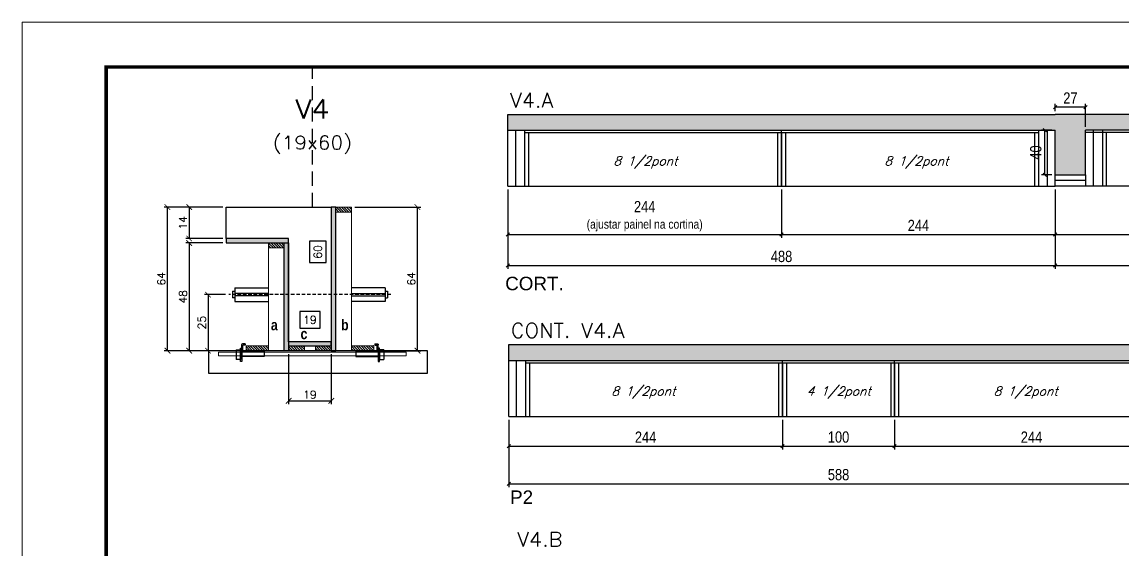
# Model space of a CAD drawing. Header units: millimetres. Extents: x 2921 to 9246, y 316 to 11751.
# Drawn here: x 4506 to 5488, y 8935 to 9406 of the extents above; entities that cross this region are included whole.
import ezdxf
from ezdxf.enums import TextEntityAlignment as Align

# ---------------------------------------------------------------- set-up
doc = ezdxf.new("R2010")
doc.units = ezdxf.units.MM
doc.linetypes.add('DASHED', pattern=[0.75, 0.5, -0.25])
doc.linetypes.add('HIDDEN', pattern=[9.525, 6.35, -3.175])
for name, color, linetype in [('1', 3, 'Continuous'), ('5', 5, 'Continuous'), ('barrote', 251, 'Continuous'), ('COTA', 241, 'Continuous'), ('Cota Seção (2x)', 4, 'Continuous'), ('detalhes', 4, 'Continuous'), ('Hachura', 253, 'Continuous'), ('Painéis', 200, 'Continuous'), ('presilha', 1, 'Continuous'), ('SARR_2.2x7', 40, 'Continuous'), ('SARR_3.5x7', 81, 'Continuous'), ('SARR_EDITAR', 141, 'Continuous'), ('TENSOR', 3, 'Continuous'), ('texto', 7, 'Continuous'), ('Texto de Titulo', 7, 'Continuous'), ('Texto Qtd Sarr', 242, 'Continuous')]:
    doc.layers.add(name, color=color, linetype=linetype)
for name, color, linetype, lineweight in [('CONCRETO', 251, 'Continuous', 25), ('Folhas', 255, 'Continuous', 9), ('Madeira', 126, 'Continuous', 18), ('SARRAFO DE PRESSAO', 251, 'DASHED', 9), ('SCO-___-LAJ', 2, 'Continuous', 0), ('Texto Seção', 7, 'Continuous', 15)]:
    doc.layers.add(name, color=color, linetype=linetype, lineweight=lineweight)
doc.styles.add('COTA TECNICA', font='techl___.ttf', dxfattribs={"height": 10})
doc.styles.add('REGUA-120', font='ROMANS.shx', dxfattribs={"height": 15})
doc.styles.add('Romans', font='romans.shx')
doc.styles.get("Standard").update_dxf_attribs({"font": 'arial.ttf'})
doc.styles.add('TECNICA', font='techb___.ttf', dxfattribs={"height": 10})
doc.dimstyles.new('Cota Seção (2x)', dxfattribs={"dimtxt": 7, "dimasz": 5, "dimexe": 3, "dimexo": 3, "dimgap": 2, "dimtad": 3, "dimdec": 1, "dimlfac": 0.5, "dimzin": 12, "dimdsep": 46, "dimtxsty": 'Romans', "dimblk": 'ARCHTICK', "dimcen": 0, "dimclrd": 4, "dimclre": 4, "dimclrt": 1, "dimadec": 1, "dimazin": 3, "dimtfac": 1, "dimtdec": 1, "dimtmove": 0, "dimatfit": 3, "dimldrblk": 'OBLIQUE', "dimfxl": 1, "dimtolj": 1, "dimtzin": 12, "dimarcsym": 0})
doc.dimstyles.new('Cota Seção interna', dxfattribs={"dimtxt": 7, "dimasz": 6, "dimexe": 0.18, "dimexo": 2, "dimgap": -4, "dimtad": 3, "dimdec": 1, "dimlfac": 0.5, "dimzin": 12, "dimdsep": 46, "dimtxsty": 'Romans', "dimblk": 'ARCHTICK', "dimcen": 0.09, "dimse1": 1, "dimse2": 1, "dimsd1": 1, "dimsd2": 1, "dimclrd": 180, "dimclre": 5, "dimclrt": 1, "dimadec": 0, "dimazin": 3, "dimtfac": 1, "dimtdec": 1, "dimtofl": 0, "dimtmove": 0, "dimatfit": 3, "dimldrblk": 'ARCHTICK', "dimfxl": 1, "dimtolj": 1, "dimtzin": 0, "dimarcsym": 0})
doc.dimstyles.new('PAINEL', dxfattribs={"dimtxt": 10, "dimasz": 3, "dimexe": 3, "dimexo": 3, "dimgap": 3, "dimtad": 1, "dimdec": 1, "dimzin": 12, "dimdsep": 46, "dimtxsty": 'COTA TECNICA', "dimblk1": 'OBLIQUE', "dimblk2": 'OBLIQUE', "dimsah": 1, "dimcen": 0.9, "dimclrd": 4, "dimclre": 4, "dimclrt": 240, "dimadec": 1, "dimazin": 3, "dimtfac": 1, "dimtdec": 1, "dimtmove": 0, "dimatfit": 3, "dimfxl": 1, "dimtolj": 1, "dimtzin": 12, "dimarcsym": 0})
pattern_1 = [(315, (27700.4195, 883.3063), (1.12253202, 1.12253202), [])]

# ---------------------------------------------------------------- blocks, each defined once
blk = doc.blocks.new('9999999999')
at = {"layer": 'Folhas'}
blk.add_lwpolyline([(98138.98, 34190.21), (99623.98, 34190.21), (99623.98, 35240.21), (98138.98, 35240.21)], close=True, dxfattribs=at)
at = {"layer": 'Folhas', "color": 30, "const_width": 3}
blk.add_lwpolyline([(98213.98, 34230.21), (99583.98, 34230.21), (99583.98, 35200.21), (98213.98, 35200.21)], close=True, dxfattribs=at)
blk = doc.blocks.new('titulo1')
at = {"layer": 'Defpoints', "color": 252, "linetype": 'HIDDEN', "ltscale": 2}
blk.add_line((0, 0), (0, 125), dxfattribs=at)
at = {"layer": 'Defpoints', "style": 'Romans', "oblique": 15}
blk.add_attdef('FOLHA', text='', height=10, dxfattribs=at).set_placement((0, 15.58), align=Align.MIDDLE_CENTER)
at = {"layer": 'Texto Qtd Sarr', "color": 3, "style": 'Romans', "oblique": 15}
for tag, height, p in [('TITULO', 17, (0, 71.45)), ('SEÇÃO', 12, (0, 41.55))]:
    blk.add_attdef(tag, text='', height=height, dxfattribs=at).set_placement(p, align=Align.MIDDLE_CENTER)
blk = doc.blocks.new('_ArchTick')
at = {"color": 0, "linetype": 'ByBlock', "const_width": 0.15}
blk.add_lwpolyline([(-0.5, -0.5), (0.5, 0.5)], dxfattribs=at)
blk = doc.blocks.new('*D774')
at = {"layer": 'COTA', "color": 4, "lineweight": -2, "transparency": 16777216}
for p, q in [((4685.2, 9240.95), (4632.82, 9240.95)), ((4635.82, 9112.95), (4635.82, 9240.95)), ((4707.2, 9112.95), (4632.82, 9112.95))]:
    blk.add_line(p, q, dxfattribs=at)
at = {"layer": 'Defpoints', "color": 0, "transparency": 16777216}
for p in [(4635.82, 9240.95), (4688.2, 9240.95), (4710.2, 9112.95)]:
    blk.add_point(p, dxfattribs=at)
at = {"layer": 'COTA', "color": 4, "lineweight": -2, "transparency": 16777216, "xscale": 5, "yscale": 5, "zscale": 5}
for p, rotation in [((4635.82, 9240.95), 90), ((4635.82, 9112.95), 270)]:
    blk.add_blockref('_ArchTick', p, dxfattribs=dict(at, rotation=rotation))
at = {"layer": 'COTA', "color": 1, "transparency": 16777216, "insert": (4630.32, 9176.95), "char_height": 7, "attachment_point": 5, "rotation": 90, "style": 'Romans'}
blk.add_mtext('\\A1;64', dxfattribs=at)
blk = doc.blocks.new('_Oblique')
at = {"layer": '1', "color": 0, "lineweight": -2}
blk.add_line((-0.5, -0.5), (0.5, 0.5), dxfattribs=at)
blk = doc.blocks.new('*D775')
at = {"layer": 'COTA', "color": 4, "lineweight": -2, "transparency": 16777216}
for p, q in [((4802.8, 9240.95), (4861.67, 9240.95)), ((4858.67, 9112.95), (4858.67, 9240.95)), ((4818.4, 9112.95), (4861.67, 9112.95))]:
    blk.add_line(p, q, dxfattribs=at)
at = {"layer": 'Defpoints', "color": 0, "transparency": 16777216}
for p in [(4799.8, 9240.95), (4858.67, 9240.95), (4815.4, 9112.95)]:
    blk.add_point(p, dxfattribs=at)
at = {"layer": 'COTA', "color": 4, "lineweight": -2, "transparency": 16777216, "xscale": 5, "yscale": 5, "zscale": 5}
for p, rotation in [((4858.67, 9240.95), 90), ((4858.67, 9112.95), 270)]:
    blk.add_blockref('_ArchTick', p, dxfattribs=dict(at, rotation=rotation))
at = {"layer": 'COTA', "color": 1, "transparency": 16777216, "insert": (4853.17, 9176.95), "char_height": 7, "attachment_point": 5, "rotation": 90, "style": 'Romans'}
blk.add_mtext('\\A1;64', dxfattribs=at)
blk = doc.blocks.new('*D776')
at = {"layer": 'Cota Seção (2x)', "color": 180, "lineweight": -2, "transparency": 16777216}
for p, q in [((4777.3, 9210.45), (4762.3, 9210.45)), ((4762.3, 9210.45), (4762.3, 9191.45)), ((4777.3, 9191.45), (4777.3, 9210.45)), ((4762.3, 9191.45), (4777.3, 9191.45))]:
    blk.add_line(p, q, dxfattribs=at)
at = {"layer": 'Defpoints', "color": 0, "transparency": 16777216}
for p in [(4781.3, 9240.95), (4792.8, 9240.95), (4792.8, 9120.95)]:
    blk.add_point(p, dxfattribs=at)
at = {"layer": 'Cota Seção (2x)', "color": 1, "transparency": 16777216, "insert": (4769.8, 9200.95), "char_height": 7, "attachment_point": 5, "rotation": 90, "style": 'Romans'}
blk.add_mtext('\\A1;60', dxfattribs=at)
blk = doc.blocks.new('*D795')
at = {"layer": 'COTA', "color": 4, "lineweight": -2, "transparency": 16777216}
for p, q in [((4685.2, 9240.95), (4652.14, 9240.95)), ((4655.14, 9240.95), (4655.14, 9212.95)), ((4685.2, 9212.95), (4652.14, 9212.95))]:
    blk.add_line(p, q, dxfattribs=at)
at = {"layer": 'Defpoints', "color": 0, "transparency": 16777216}
for p in [(4688.2, 9240.95), (4655.14, 9212.95), (4688.2, 9212.95)]:
    blk.add_point(p, dxfattribs=at)
at = {"layer": 'COTA', "color": 4, "lineweight": -2, "transparency": 16777216, "xscale": 5, "yscale": 5, "zscale": 5}
for p, rotation in [((4655.14, 9240.95), 90), ((4655.14, 9212.95), 270)]:
    blk.add_blockref('_ArchTick', p, dxfattribs=dict(at, rotation=rotation))
at = {"layer": 'COTA', "color": 1, "transparency": 16777216, "insert": (4649.64, 9226.95), "char_height": 7, "attachment_point": 5, "rotation": 90, "style": 'Romans'}
blk.add_mtext('\\A1;14', dxfattribs=at)
blk = doc.blocks.new('*D796')
at = {"layer": 'COTA', "color": 4, "lineweight": -2, "transparency": 16777216}
for p, q in [((4685.2, 9208.95), (4652.14, 9208.95)), ((4655.14, 9208.95), (4655.14, 9112.95)), ((4707.2, 9112.95), (4652.14, 9112.95))]:
    blk.add_line(p, q, dxfattribs=at)
at = {"layer": 'Defpoints', "color": 0, "transparency": 16777216}
for p in [(4688.2, 9208.95), (4655.14, 9112.95), (4710.2, 9112.95)]:
    blk.add_point(p, dxfattribs=at)
at = {"layer": 'COTA', "color": 4, "lineweight": -2, "transparency": 16777216, "xscale": 5, "yscale": 5, "zscale": 5}
for p, rotation in [((4655.14, 9208.95), 90), ((4655.14, 9112.95), 270)]:
    blk.add_blockref('_ArchTick', p, dxfattribs=dict(at, rotation=rotation))
at = {"layer": 'COTA', "color": 1, "transparency": 16777216, "insert": (4649.64, 9160.95), "char_height": 7, "attachment_point": 5, "rotation": 90, "style": 'Romans'}
blk.add_mtext('\\A1;48', dxfattribs=at)
blk = doc.blocks.new('PRESILHA METÁLICA 1')
at = {"layer": 'presilha'}
for p, q in [((6, 15.5), (7.5, 15.5)), ((6, -2.5), (6, 15.5)), ((7.5, 10.6), (7.5, 19.9)), ((7.5, 15.5), (7.5, -2.5)), ((12, 21), (8.6, 21)), ((9, 11.6), (9, 18.9)), ((12, 19.5), (9.6, 19.5)), ((12, 21), (12, 19.5)), ((0, 13), (6, 13)), ((0, 13), (0, 0)), ((6, 0), (0, 0)), ((6, 13), (6, 0)), ((37.5, 4.1), (7.5, 4.1)), ((37.5, 11), (9.6, 11)), ((37.5, 11), (37.5, 4.1)), ((7.5, -2.5), (6, -2.5))]:
    blk.add_line(p, q, dxfattribs=at)
for centre, radius, start, end in [((8.6, 19.9), 1.14, 90, 180), ((9.6, 18.9), 0.57, 90, 180), ((9.6, 11.6), 0.57, 180, 270)]:
    blk.add_arc(centre, radius, start, end, dxfattribs=at)
blk = doc.blocks.new('*D797')
at = {"layer": 'COTA', "color": 4, "lineweight": -2, "transparency": 16777216}
for p, q in [((4743.8, 9109.95), (4743.8, 9065.22)), ((4781.8, 9109.95), (4781.8, 9065.22)), ((4743.8, 9068.22), (4781.8, 9068.22))]:
    blk.add_line(p, q, dxfattribs=at)
at = {"layer": 'Defpoints', "color": 0, "transparency": 16777216}
for p in [(4743.8, 9112.95), (4781.8, 9112.95), (4781.8, 9068.22)]:
    blk.add_point(p, dxfattribs=at)
at = {"layer": 'COTA', "color": 4, "lineweight": -2, "transparency": 16777216, "xscale": 5, "yscale": 5, "zscale": 5, "rotation": 180}
blk.add_blockref('_ArchTick', (4743.8, 9068.22), dxfattribs=at)
at = {"layer": 'COTA', "color": 4, "lineweight": -2, "transparency": 16777216, "xscale": 5, "yscale": 5, "zscale": 5}
blk.add_blockref('_ArchTick', (4781.8, 9068.22), dxfattribs=at)
at = {"layer": 'COTA', "color": 1, "transparency": 16777216, "insert": (4762.8, 9073.72), "char_height": 7, "attachment_point": 5, "style": 'Romans'}
blk.add_mtext('\\A1;19', dxfattribs=at)
blk = doc.blocks.new('*D1171')
at = {"layer": 'COTA', "color": 4, "lineweight": -2, "transparency": 16777216}
for p, q in [((4687.5, 9162.92), (4668.94, 9162.92)), ((4671.94, 9162.92), (4671.94, 9112.95)), ((4687.5, 9112.95), (4668.94, 9112.95))]:
    blk.add_line(p, q, dxfattribs=at)
at = {"layer": 'Defpoints', "color": 0, "transparency": 16777216}
for p in [(4690.5, 9162.92), (4671.94, 9112.95), (4690.5, 9112.95)]:
    blk.add_point(p, dxfattribs=at)
at = {"layer": 'COTA', "color": 4, "lineweight": -2, "transparency": 16777216, "xscale": 5, "yscale": 5, "zscale": 5}
for p, rotation in [((4671.94, 9162.92), 90), ((4671.94, 9112.95), 270)]:
    blk.add_blockref('_ArchTick', p, dxfattribs=dict(at, rotation=rotation))
at = {"layer": 'COTA', "color": 1, "transparency": 16777216, "insert": (4666.44, 9137.94), "char_height": 7, "attachment_point": 5, "rotation": 90, "style": 'Romans'}
blk.add_mtext('\\A1;25', dxfattribs=at)
blk = doc.blocks.new('*D798')
at = {"layer": 'Cota Seção (2x)', "color": 180, "lineweight": -2, "transparency": 16777216}
for p, q in [((4771.8, 9147.95), (4753.8, 9147.95)), ((4753.8, 9147.95), (4753.8, 9132.95)), ((4771.8, 9132.95), (4771.8, 9147.95)), ((4753.8, 9132.95), (4771.8, 9132.95))]:
    blk.add_line(p, q, dxfattribs=at)
at = {"layer": 'Defpoints', "color": 0, "transparency": 16777216}
for p in [(4781.8, 9128.95), (4743.8, 9112.95), (4781.8, 9112.95)]:
    blk.add_point(p, dxfattribs=at)
at = {"layer": 'Cota Seção (2x)', "color": 1, "transparency": 16777216, "insert": (4762.8, 9140.45), "char_height": 7, "attachment_point": 5, "style": 'Romans'}
blk.add_mtext('\\A1;19', dxfattribs=at)
blk = doc.blocks.new('*D799')
at = {"layer": 'COTA', "color": 4, "linetype": 'ByBlock', "lineweight": -2, "transparency": 16777216}
for p, q in [((4939.18, 9256.6), (4939.18, 9213.54)), ((5183.18, 9256.6), (5183.18, 9213.54)), ((4939.18, 9216.54), (5183.18, 9216.54))]:
    blk.add_line(p, q, dxfattribs=at)
at = {"layer": 'Defpoints', "color": 0, "linetype": 'ByBlock', "transparency": 16777216}
for p in [(4939.18, 9259.6), (5183.18, 9259.6), (5183.18, 9216.54)]:
    blk.add_point(p, dxfattribs=at)
at = {"layer": 'COTA', "color": 4, "linetype": 'ByBlock', "lineweight": -2, "transparency": 16777216, "xscale": 3, "yscale": 3, "zscale": 3, "rotation": 180}
blk.add_blockref('_Oblique', (4939.18, 9216.54), dxfattribs=at)
at = {"layer": 'COTA', "color": 4, "linetype": 'ByBlock', "lineweight": -2, "transparency": 16777216, "xscale": 3, "yscale": 3, "zscale": 3}
blk.add_blockref('_Oblique', (5183.18, 9216.54), dxfattribs=at)
at = {"layer": 'COTA', "color": 240, "linetype": 'ByBlock', "transparency": 16777216, "insert": (5061.18, 9232.85), "char_height": 10, "attachment_point": 5, "style": 'COTA TECNICA'}
blk.add_mtext('\\A1;244^J{\\H0.8x;(ajustar painel na cortina)}', dxfattribs=at)
blk = doc.blocks.new('*D1172')
at = {"layer": 'COTA', "color": 4, "linetype": 'ByBlock', "lineweight": -2, "transparency": 16777216}
for p, q in [((4939.18, 9256.6), (4939.18, 9185.81)), ((5427.18, 9256.6), (5427.18, 9185.81)), ((4939.18, 9188.81), (5427.18, 9188.81))]:
    blk.add_line(p, q, dxfattribs=at)
at = {"layer": 'Defpoints', "color": 0, "linetype": 'ByBlock', "transparency": 16777216}
for p in [(4939.18, 9259.6), (5427.18, 9259.6), (5427.18, 9188.81)]:
    blk.add_point(p, dxfattribs=at)
at = {"layer": 'COTA', "color": 4, "linetype": 'ByBlock', "lineweight": -2, "transparency": 16777216, "xscale": 3, "yscale": 3, "zscale": 3, "rotation": 180}
blk.add_blockref('_Oblique', (4939.18, 9188.81), dxfattribs=at)
at = {"layer": 'COTA', "color": 4, "linetype": 'ByBlock', "lineweight": -2, "transparency": 16777216, "xscale": 3, "yscale": 3, "zscale": 3}
blk.add_blockref('_Oblique', (5427.18, 9188.81), dxfattribs=at)
at = {"layer": 'COTA', "color": 240, "linetype": 'ByBlock', "transparency": 16777216, "insert": (5183.18, 9196.9), "char_height": 10, "attachment_point": 5, "style": 'COTA TECNICA'}
blk.add_mtext('\\A1;488', dxfattribs=at)
blk = doc.blocks.new('*D1173')
at = {"layer": 'COTA', "color": 4, "lineweight": -2, "transparency": 16777216}
for p, q in [((5183.18, 9256.6), (5183.18, 9213.54)), ((5427.18, 9256.6), (5427.18, 9213.54)), ((5183.18, 9216.54), (5427.18, 9216.54))]:
    blk.add_line(p, q, dxfattribs=at)
at = {"layer": 'Defpoints', "color": 0, "transparency": 16777216}
for p in [(5183.18, 9259.6), (5427.18, 9259.6), (5427.18, 9216.54)]:
    blk.add_point(p, dxfattribs=at)
at = {"layer": 'COTA', "color": 4, "lineweight": -2, "transparency": 16777216, "xscale": 3, "yscale": 3, "zscale": 3, "rotation": 180}
blk.add_blockref('_Oblique', (5183.18, 9216.54), dxfattribs=at)
at = {"layer": 'COTA', "color": 4, "lineweight": -2, "transparency": 16777216, "xscale": 3, "yscale": 3, "zscale": 3}
blk.add_blockref('_Oblique', (5427.18, 9216.54), dxfattribs=at)
at = {"layer": 'COTA', "color": 240, "transparency": 16777216, "insert": (5305.18, 9224.61), "char_height": 10, "attachment_point": 5, "style": 'COTA TECNICA'}
blk.add_mtext('\\A1;244 ', dxfattribs=at)
blk = doc.blocks.new('*D801')
at = {"layer": 'COTA', "color": 4, "lineweight": -2, "transparency": 16777216}
for p, q in [((5427.18, 9256.6), (5427.18, 9213.54)), ((5604.18, 9256.6), (5604.18, 9213.54)), ((5427.18, 9216.54), (5604.18, 9216.54))]:
    blk.add_line(p, q, dxfattribs=at)
at = {"layer": 'Defpoints', "color": 0, "transparency": 16777216}
for p in [(5427.18, 9259.6), (5604.18, 9259.6), (5604.18, 9216.54)]:
    blk.add_point(p, dxfattribs=at)
at = {"layer": 'COTA', "color": 4, "lineweight": -2, "transparency": 16777216, "xscale": 3, "yscale": 3, "zscale": 3, "rotation": 180}
blk.add_blockref('_Oblique', (5427.18, 9216.54), dxfattribs=at)
at = {"layer": 'COTA', "color": 4, "lineweight": -2, "transparency": 16777216, "xscale": 3, "yscale": 3, "zscale": 3}
blk.add_blockref('_Oblique', (5604.18, 9216.54), dxfattribs=at)
at = {"layer": 'COTA', "color": 240, "transparency": 16777216, "insert": (5515.68, 9224.61), "char_height": 10, "attachment_point": 5, "style": 'COTA TECNICA'}
blk.add_mtext('\\A1;177', dxfattribs=at)
blk = doc.blocks.new('*D1174')
at = {"layer": 'COTA', "color": 4, "lineweight": -2, "transparency": 16777216}
for p, q in [((5424.18, 9309.6), (5414.97, 9309.6)), ((5417.97, 9269.6), (5417.97, 9309.6)), ((5424.18, 9269.6), (5414.97, 9269.6))]:
    blk.add_line(p, q, dxfattribs=at)
at = {"layer": 'Defpoints', "color": 0, "transparency": 16777216}
for p in [(5417.97, 9309.6), (5427.18, 9309.6), (5427.18, 9269.6)]:
    blk.add_point(p, dxfattribs=at)
at = {"layer": 'COTA', "color": 4, "lineweight": -2, "transparency": 16777216, "xscale": 3, "yscale": 3, "zscale": 3}
for p, rotation in [((5417.97, 9309.6), 90), ((5417.97, 9269.6), 270)]:
    blk.add_blockref('_Oblique', p, dxfattribs=dict(at, rotation=rotation))
at = {"layer": 'COTA', "color": 240, "transparency": 16777216, "insert": (5409.87, 9289.6), "char_height": 10, "attachment_point": 5, "rotation": 90, "style": 'COTA TECNICA'}
blk.add_mtext('\\A1;40', dxfattribs=at)
blk = doc.blocks.new('*D1175')
at = {"layer": 'COTA', "color": 4, "lineweight": -2, "transparency": 16777216}
for p, q in [((5427.18, 9326.6), (5427.18, 9333.08)), ((5454.18, 9330.08), (5427.18, 9330.08)), ((5454.18, 9312.6), (5454.18, 9333.08))]:
    blk.add_line(p, q, dxfattribs=at)
at = {"layer": 'Defpoints', "color": 0, "transparency": 16777216}
for p in [(5427.18, 9330.08), (5427.18, 9323.6), (5454.18, 9309.6)]:
    blk.add_point(p, dxfattribs=at)
at = {"layer": 'COTA', "color": 4, "lineweight": -2, "transparency": 16777216, "xscale": 3, "yscale": 3, "zscale": 3, "rotation": 180}
blk.add_blockref('_Oblique', (5427.18, 9330.08), dxfattribs=at)
at = {"layer": 'COTA', "color": 4, "lineweight": -2, "transparency": 16777216, "xscale": 3, "yscale": 3, "zscale": 3}
blk.add_blockref('_Oblique', (5454.18, 9330.08), dxfattribs=at)
at = {"layer": 'COTA', "color": 240, "transparency": 16777216, "insert": (5440.68, 9338.16), "char_height": 10, "attachment_point": 5, "style": 'COTA TECNICA'}
blk.add_mtext('\\A1;27', dxfattribs=at)
blk = doc.blocks.new('*D802')
at = {"layer": 'Defpoints', "color": 0, "transparency": 16777216}
for p in [(5427.18, 9216.54), (5726.18, 9216.54), (5726.18, 9188.81)]:
    blk.add_point(p, dxfattribs=at)
at = {"layer": 'Painéis', "color": 4, "lineweight": -2, "transparency": 16777216}
for p, q in [((5427.18, 9213.54), (5427.18, 9185.81)), ((5726.18, 9213.54), (5726.18, 9185.81)), ((5427.18, 9188.81), (5726.18, 9188.81))]:
    blk.add_line(p, q, dxfattribs=at)
at = {"layer": 'Painéis', "color": 4, "lineweight": -2, "transparency": 16777216, "xscale": 3, "yscale": 3, "zscale": 3, "rotation": 180}
blk.add_blockref('_Oblique', (5427.18, 9188.81), dxfattribs=at)
at = {"layer": 'Painéis', "color": 4, "lineweight": -2, "transparency": 16777216, "xscale": 3, "yscale": 3, "zscale": 3}
blk.add_blockref('_Oblique', (5726.18, 9188.81), dxfattribs=at)
at = {"layer": 'Painéis', "color": 240, "lineweight": 5, "transparency": 16777216, "insert": (5576.68, 9196.9), "char_height": 10, "attachment_point": 5, "style": 'COTA TECNICA'}
blk.add_mtext('\\A1;299', dxfattribs=at)
blk = doc.blocks.new('*D803')
at = {"layer": 'COTA', "color": 4, "linetype": 'ByBlock', "lineweight": -2, "transparency": 16777216}
for p, q in [((4940, 9051.34), (4940, 9024.8)), ((5184, 9051.34), (5184, 9024.8)), ((4940, 9027.8), (5184, 9027.8))]:
    blk.add_line(p, q, dxfattribs=at)
at = {"layer": 'Defpoints', "color": 0, "linetype": 'ByBlock', "transparency": 16777216}
for p in [(4940, 9054.34), (5184, 9054.34), (5184, 9027.8)]:
    blk.add_point(p, dxfattribs=at)
at = {"layer": 'COTA', "color": 4, "linetype": 'ByBlock', "lineweight": -2, "transparency": 16777216, "xscale": 3, "yscale": 3, "zscale": 3, "rotation": 180}
blk.add_blockref('_Oblique', (4940, 9027.8), dxfattribs=at)
at = {"layer": 'COTA', "color": 4, "linetype": 'ByBlock', "lineweight": -2, "transparency": 16777216, "xscale": 3, "yscale": 3, "zscale": 3}
blk.add_blockref('_Oblique', (5184, 9027.8), dxfattribs=at)
at = {"layer": 'COTA', "color": 240, "linetype": 'ByBlock', "transparency": 16777216, "insert": (5062, 9035.88), "char_height": 10, "attachment_point": 5, "style": 'COTA TECNICA'}
blk.add_mtext('\\A1;244', dxfattribs=at)
blk = doc.blocks.new('*D804')
at = {"layer": 'COTA', "color": 4, "linetype": 'ByBlock', "lineweight": -2, "transparency": 16777216}
for p, q in [((5284, 9051.34), (5284, 9024.8)), ((5528, 9051.34), (5528, 9024.8)), ((5284, 9027.8), (5528, 9027.8))]:
    blk.add_line(p, q, dxfattribs=at)
at = {"layer": 'Defpoints', "color": 0, "linetype": 'ByBlock', "transparency": 16777216}
for p in [(5284, 9054.34), (5528, 9054.34), (5528, 9027.8)]:
    blk.add_point(p, dxfattribs=at)
at = {"layer": 'COTA', "color": 4, "linetype": 'ByBlock', "lineweight": -2, "transparency": 16777216, "xscale": 3, "yscale": 3, "zscale": 3, "rotation": 180}
blk.add_blockref('_Oblique', (5284, 9027.8), dxfattribs=at)
at = {"layer": 'COTA', "color": 4, "linetype": 'ByBlock', "lineweight": -2, "transparency": 16777216, "xscale": 3, "yscale": 3, "zscale": 3}
blk.add_blockref('_Oblique', (5528, 9027.8), dxfattribs=at)
at = {"layer": 'COTA', "color": 240, "linetype": 'ByBlock', "transparency": 16777216, "insert": (5406, 9035.88), "char_height": 10, "width": 210.731, "attachment_point": 5, "style": 'COTA TECNICA'}
blk.add_mtext('\\A1;244', dxfattribs=at)
blk = doc.blocks.new('*D1169')
at = {"layer": 'COTA', "color": 4, "linetype": 'ByBlock', "lineweight": -2, "transparency": 16777216}
for p, q in [((4940, 9051.34), (4940, 8991.26)), ((5528, 9051.34), (5528, 8991.26)), ((4940, 8994.26), (5528, 8994.26))]:
    blk.add_line(p, q, dxfattribs=at)
at = {"layer": 'Defpoints', "color": 0, "linetype": 'ByBlock', "transparency": 16777216}
for p in [(4940, 9054.34), (5528, 9054.34), (5528, 8994.26)]:
    blk.add_point(p, dxfattribs=at)
at = {"layer": 'COTA', "color": 4, "linetype": 'ByBlock', "lineweight": -2, "transparency": 16777216, "xscale": 3, "yscale": 3, "zscale": 3, "rotation": 180}
blk.add_blockref('_Oblique', (4940, 8994.26), dxfattribs=at)
at = {"layer": 'COTA', "color": 4, "linetype": 'ByBlock', "lineweight": -2, "transparency": 16777216, "xscale": 3, "yscale": 3, "zscale": 3}
blk.add_blockref('_Oblique', (5528, 8994.26), dxfattribs=at)
at = {"layer": 'COTA', "color": 240, "linetype": 'ByBlock', "transparency": 16777216, "insert": (5234, 9002.4), "char_height": 10, "attachment_point": 5, "style": 'COTA TECNICA'}
blk.add_mtext('\\A1;588', dxfattribs=at)
blk = doc.blocks.new('*D780')
at = {"layer": 'COTA', "color": 4, "linetype": 'ByBlock', "lineweight": -2, "transparency": 16777216}
for p, q in [((5184, 9051.34), (5184, 9024.8)), ((5284, 9051.34), (5284, 9024.8)), ((5184, 9027.8), (5284, 9027.8))]:
    blk.add_line(p, q, dxfattribs=at)
at = {"layer": 'Defpoints', "color": 0, "linetype": 'ByBlock', "transparency": 16777216}
for p in [(5184, 9054.34), (5284, 9054.34), (5284, 9027.8)]:
    blk.add_point(p, dxfattribs=at)
at = {"layer": 'COTA', "color": 4, "linetype": 'ByBlock', "lineweight": -2, "transparency": 16777216, "xscale": 3, "yscale": 3, "zscale": 3, "rotation": 180}
blk.add_blockref('_Oblique', (5184, 9027.8), dxfattribs=at)
at = {"layer": 'COTA', "color": 4, "linetype": 'ByBlock', "lineweight": -2, "transparency": 16777216, "xscale": 3, "yscale": 3, "zscale": 3}
blk.add_blockref('_Oblique', (5284, 9027.8), dxfattribs=at)
at = {"layer": 'COTA', "color": 240, "linetype": 'ByBlock', "transparency": 16777216, "insert": (5234, 9035.9), "char_height": 10, "attachment_point": 5, "style": 'COTA TECNICA'}
blk.add_mtext('\\A1;100', dxfattribs=at)

msp = doc.modelspace()

# ---------------------------------------------------------------- hatches: boundary and pattern name
at = {"layer": 'COTA', "linetype": 'ByBlock'}
h = msp.add_hatch(dxfattribs=at)
h.set_pattern_fill('AR-CONC', color=256, scale=0.03)
h.set_pattern_definition([(50, (-126536.178, -24574.358), (5.46554007, -0.47817257), [0.5715, -6.2865]), (355, (-126536.178, -24574.358), (-1.05730264, 5.73170536), [0.4572, -5.02921753]), (100.4514447, (-126535.7227, -24574.398), (4.40823741, 5.25353256), [0.48570026, -5.34270734]), (46.1842, (-126536.178, -24572.834), (8.13237123, -1.26126984), [0.85725, -9.42975]), (96.6355576, (-126535.5004, -24572.939), (7.122124, 7.42278374), [0.7285507, -8.01406824]), (351.184151, (-126536.178, -24572.834), (7.122124, 7.42278374), [0.685799, -7.54379196]), (21, (-126535.416, -24573.215), (4.54843174, -3.06795595), [0.5715, -6.2865]), (326, (-126535.416, -24573.215), (1.85406085, 5.52563898), [0.4572, -5.0292]), (71.451445, (-126535.037, -24573.4707), (6.40249258, 2.45768307), [0.48570026, -5.34269813]), (37.5, (-126536.1781, -24574.358), (0.092658098, 2.536651166), [0, -4.96824, 0, -5.1054, 0, -5.04825]), (7.5, (-126536.178, -24574.358), (2.004589875, 3.005417245), [0, -2.91084, 0, -4.85394, 0, -1.92405]), (327.5, (-126537.8774, -24574.358), (4.067717855, -0.17186232), [0, -1.905, 0, -5.9436, 0, -7.8867]), (317.5, (-126538.6394, -24574.358), (4.44387544, 0.76279473), [0, -2.4765, 0, -3.94716, 0, -5.6007])])
h.paths.add_polyline_path([(5427.18, 9309.6), (5427.18, 9323.6), (4939.18, 9323.6), (4939.18, 9309.6)])
h = msp.add_hatch(dxfattribs=at)
h.set_pattern_fill('AR-CONC', color=256, scale=0.03)
h.set_pattern_definition([(50, (3252.465, -7232.232), (5.4655401, -0.4781726), [0.5715, -6.2865]), (355, (3252.465, -7232.232), (-1.0573026, 5.7317054), [0.4572, -5.0292175]), (100.451445, (3252.9204, -7232.272), (4.4082374, 5.2535326), [0.4857003, -5.3427073]), (46.1842, (3252.465, -7230.708), (8.1323712, -1.2612698), [0.85725, -9.42975]), (96.63556, (3253.143, -7230.813), (7.122124, 7.4227837), [0.7285507, -8.0140682]), (351.18415, (3252.465, -7230.708), (7.122124, 7.4227837), [0.685799, -7.543792]), (21, (3253.227, -7231.089), (4.5484317, -3.067956), [0.5715, -6.2865]), (326, (3253.227, -7231.089), (1.8540609, 5.525639), [0.4572, -5.0292]), (71.451445, (3253.606, -7231.3446), (6.4024926, 2.457683), [0.4857003, -5.3426981]), (37.5, (3252.465, -7232.232), (0.0926581, 2.53665117), [0, -4.96824, 0, -5.1054, 0, -5.04825]), (7.5, (3252.465, -7232.232), (2.00458988, 3.00541724), [0, -2.91084, 0, -4.85394, 0, -1.92405]), (327.5, (3250.7657, -7232.232), (4.06771786, -0.17186232), [0, -1.905, 0, -5.9436, 0, -7.8867]), (317.5, (3250.0037, -7232.232), (4.44387544, 0.7627947), [0, -2.4765, 0, -3.94716, 0, -5.6007])])
h.paths.add_polyline_path([(5454.18, 9309.6), (5726.18, 9309.6), (5726.18, 9323.6), (5427.18, 9323.6), (5427.18, 9269.6), (5454.18, 9269.6)])
h = msp.add_hatch(dxfattribs=at)
h.set_pattern_fill('AR-CONC', color=256, scale=0.03)
h.set_pattern_definition([(50, (-126232.168, -24779.6122), (5.46554007, -0.47817257), [0.5715, -6.2865]), (355, (-126232.168, -24779.612), (-1.05730264, 5.73170536), [0.4572, -5.02921753]), (100.4514447, (-126231.7125, -24779.652), (4.40823741, 5.25353256), [0.48570026, -5.34270734]), (46.1842, (-126232.168, -24778.088), (8.13237123, -1.26126984), [0.85725, -9.42975]), (96.6355576, (-126231.49, -24778.193), (7.122124, 7.42278374), [0.7285507, -8.01406824]), (351.184151, (-126232.168, -24778.088), (7.122124, 7.42278374), [0.685799, -7.54379196]), (21, (-126231.406, -24778.4692), (4.54843174, -3.06795595), [0.5715, -6.2865]), (326, (-126231.406, -24778.469), (1.85406085, 5.52563898), [0.4572, -5.0292]), (71.451445, (-126231.027, -24778.725), (6.40249258, 2.45768307), [0.48570026, -5.34269813]), (37.5, (-126232.168, -24779.6122), (0.092658098, 2.536651166), [0, -4.96824, 0, -5.1054, 0, -5.04825]), (7.5, (-126232.168, -24779.6122), (2.004589875, 3.005417245), [0, -2.91084, 0, -4.85394, 0, -1.92405]), (327.5, (-126233.8673, -24779.6122), (4.067717855, -0.17186232), [0, -1.905, 0, -5.9436, 0, -7.8867]), (317.5, (-126234.6293, -24779.6122), (4.44387544, 0.76279473), [0, -2.4765, 0, -3.94716, 0, -5.6007])])
h.paths.add_polyline_path([(5528, 9104.34), (5528, 9118.34), (4940, 9118.34), (4940, 9104.34)])
at = {"layer": 'Hachura'}
h = msp.add_hatch(color=256, dxfattribs=at)
h.dxf.hatch_style = 1
h.paths.add_polyline_path([(4785.8, 9240.95), (4781.8, 9240.95), (4781.8, 9112.95), (4785.8, 9112.95)])
h = msp.add_hatch(dxfattribs=at)
h.set_pattern_fill('ANSI31', color=256, scale=0.5, angle=270, style=0)
h.set_pattern_definition([(315, (27700.4195, 933.3063), (1.12253202, 1.12253202), [])])
h.paths.add_polyline_path([(4785.8, 9236.55), (4785.8, 9240.95), (4799.8, 9240.95), (4799.8, 9236.55)])
h = msp.add_hatch(color=256, dxfattribs=at)
h.dxf.hatch_style = 1
h.paths.add_polyline_path([(4743.8, 9208.95), (4743.8, 9212.95), (4688.2, 9212.95), (4688.2, 9208.95)])
h = msp.add_hatch(dxfattribs=at)
h.set_pattern_fill('ANSI31', color=256, scale=0.5, angle=270, style=0)
h.set_pattern_definition([(315, (27700.4195, 901.3063), (1.12253202, 1.12253202), [])])
h.paths.add_polyline_path([(4739.8, 9204.55), (4739.8, 9208.95), (4725.8, 9208.95), (4725.8, 9204.55)])
h = msp.add_hatch(color=256, dxfattribs=at)
h.dxf.hatch_style = 1
h.paths.add_polyline_path([(4739.8, 9212.95), (4743.8, 9212.95), (4743.8, 9112.95), (4739.8, 9112.95)])
h = msp.add_hatch(color=256, dxfattribs=at)
h.dxf.hatch_style = 1
h.paths.add_polyline_path([(4781.8, 9117.35), (4781.8, 9120.95), (4743.8, 9120.95), (4743.8, 9117.35)])
h = msp.add_hatch(dxfattribs=at)
h.set_pattern_fill('ANSI31', color=256, scale=0.5, angle=270, style=0)
h.set_pattern_definition([(315, (27700.4195, 883.3063), (1.12253202, 1.12253202), [])])
h.paths.add_polyline_path([(4705.8, 9112.95), (4705.8, 9117.35), (4725.8, 9117.35), (4725.8, 9112.95)])
h = msp.add_hatch(dxfattribs=at)
h.set_pattern_fill('ANSI31', color=256, scale=0.5, angle=270, style=0)
h.set_pattern_definition(pattern_1)
h.paths.add_polyline_path([(4743.8, 9112.95), (4743.8, 9117.35), (4757.8, 9117.35), (4757.8, 9112.95)])
h = msp.add_hatch(dxfattribs=at)
h.set_pattern_fill('ANSI31', color=256, scale=0.5, angle=270, style=0)
h.set_pattern_definition(pattern_1)
h.paths.add_polyline_path([(4781.8, 9112.95), (4781.8, 9117.35), (4767.8, 9117.35), (4767.8, 9112.95)])
h = msp.add_hatch(dxfattribs=at)
h.set_pattern_fill('ANSI31', color=256, scale=0.5, angle=270, style=0)
h.set_pattern_definition(pattern_1)
h.paths.add_polyline_path([(4819.8, 9112.95), (4819.8, 9117.35), (4799.8, 9117.35), (4799.8, 9112.95)])

# ---------------------------------------------------------------- linework, layer by layer
at = {"ltscale": 3}
for p, q in [((4695.8, 9168.92), (4695.8, 9156.92)), ((4695.8, 9168.92), (4725.8, 9168.92)), ((4829.8, 9168.92), (4799.8, 9168.92)), ((4829.8, 9168.92), (4829.8, 9156.92)), ((4693.8, 9165.92), (4693.8, 9159.92)), ((4693.8, 9165.92), (4695.8, 9165.92)), ((4695.8, 9159.92), (4693.8, 9159.92)), ((4725.8, 9163.92), (4695.8, 9163.92)), ((4725.8, 9161.92), (4695.8, 9161.92)), ((4695.8, 9156.92), (4725.8, 9156.92)), ((4799.8, 9163.92), (4829.8, 9163.92)), ((4799.8, 9161.92), (4829.8, 9161.92)), ((4829.8, 9156.92), (4799.8, 9156.92)), ((4829.8, 9165.92), (4831.8, 9165.92)), ((4829.8, 9159.92), (4831.8, 9159.92)), ((4831.8, 9165.92), (4831.8, 9159.92))]:
    msp.add_line(p, q, dxfattribs=at)
at = {"layer": 'barrote'}
msp.add_lwpolyline([(4672.34, 9092.95), (4867.53, 9092.95), (4867.53, 9112.95), (4672.34, 9112.95)], close=True, dxfattribs=at)
at = {"layer": 'CONCRETO'}
msp.add_lwpolyline([(4688.2, 9212.95), (4688.2, 9240.95), (4781.8, 9240.95), (4781.8, 9212.95), (4781.8, 9212.95), (4781.8, 9120.95), (4743.8, 9120.95), (4743.8, 9212.95)], close=True, dxfattribs=at)
at = {"layer": 'COTA', "linetype": 'ByBlock'}
for p, q in [((4939.18, 9323.6), (5427.18, 9323.6)), ((4939.18, 9309.6), (4939.18, 9323.6)), ((5726.18, 9323.6), (5427.18, 9323.6)), ((4940, 9118.34), (5528, 9118.34)), ((4940, 9104.34), (4940, 9118.34))]:
    msp.add_line(p, q, dxfattribs=at)
at = {"layer": 'Madeira'}
for points in [[(4785.8, 9236.55), (4785.8, 9240.95), (4799.8, 9240.95), (4799.8, 9236.55)], [(4785.8, 9240.95), (4799.8, 9240.95), (4799.8, 9112.95), (4785.8, 9112.95)], [(4739.8, 9204.55), (4739.8, 9208.95), (4725.8, 9208.95), (4725.8, 9204.55)], [(4739.8, 9208.95), (4725.8, 9208.95), (4725.8, 9112.95), (4739.8, 9112.95)], [(4705.8, 9112.95), (4705.8, 9117.35), (4725.8, 9117.35), (4725.8, 9112.95)], [(4743.8, 9112.95), (4743.8, 9117.35), (4757.8, 9117.35), (4757.8, 9112.95)], [(4781.8, 9112.95), (4781.8, 9117.35), (4767.8, 9117.35), (4767.8, 9112.95)], [(4819.8, 9112.95), (4819.8, 9117.35), (4799.8, 9117.35), (4799.8, 9112.95)]]:
    msp.add_lwpolyline(points, close=True, dxfattribs=at)
at = {"layer": 'Painéis', "linetype": 'ByBlock'}
for p, q in [((4939.18, 9309.6), (5427.18, 9309.6)), ((4939.18, 9259.6), (4939.18, 9309.6)), ((5183.18, 9259.6), (5183.18, 9309.6)), ((5183.18, 9259.6), (5183.18, 9309.6)), ((5427.18, 9259.6), (5427.18, 9309.6)), ((5726.18, 9309.6), (5454.18, 9309.6)), ((4939.18, 9259.6), (5427.18, 9259.6)), ((5726.18, 9259.6), (5427.18, 9259.6)), ((4940, 9104.34), (5528, 9104.34)), ((4940, 9054.34), (4940, 9104.34)), ((5184, 9054.34), (5184, 9104.34)), ((5284, 9054.34), (5284, 9104.34)), ((4940, 9054.34), (5528, 9054.34))]:
    msp.add_line(p, q, dxfattribs=at)
at = {"layer": 'Painéis'}
for p, q in [((5454.18, 9269.6), (5454.18, 9309.6)), ((5427.18, 9269.6), (5454.18, 9269.6))]:
    msp.add_line(p, q, dxfattribs=at)
for points in [[(4785.8, 9240.95), (4781.8, 9240.95), (4781.8, 9112.95), (4785.8, 9112.95)], [(4743.8, 9208.95), (4743.8, 9212.95), (4688.2, 9212.95), (4688.2, 9208.95)], [(4739.8, 9208.95), (4743.8, 9208.95), (4743.8, 9112.95), (4739.8, 9112.95)], [(4781.8, 9117.35), (4781.8, 9120.95), (4743.8, 9120.95), (4743.8, 9117.35)]]:
    msp.add_lwpolyline(points, close=True, dxfattribs=at)
at = {"layer": 'SARR_2.2x7', "linetype": 'Continuous'}
for p, q in [((4946.18, 9259.6), (4946.18, 9309.6)), ((4954.18, 9307.4), (5183.18, 9307.4)), ((5183.18, 9307.4), (5412.18, 9307.4)), ((5420.18, 9259.6), (5420.18, 9309.6)), ((5604.18, 9307.4), (5454.18, 9307.4)), ((5461.18, 9259.6), (5461.18, 9309.6)), ((5454.18, 9269.6), (5454.18, 9259.6)), ((4947, 9054.34), (4947, 9104.34)), ((4955, 9102.14), (5184, 9102.14)), ((5184, 9102.14), (5284, 9102.14)), ((5284, 9102.14), (5513, 9102.14))]:
    msp.add_line(p, q, dxfattribs=at)
at = {"layer": 'SARR_3.5x7'}
for p, q in [((4954.18, 9309.6), (4954.18, 9259.6)), ((4957.68, 9307.4), (4957.68, 9259.6)), ((5179.68, 9307.4), (5179.68, 9259.6)), ((5183.18, 9307.4), (5183.18, 9259.6)), ((5183.18, 9307.4), (5183.18, 9259.6)), ((5186.68, 9307.4), (5186.68, 9259.6)), ((5408.68, 9307.4), (5408.68, 9259.6)), ((5412.18, 9309.6), (5412.18, 9259.6)), ((5469.18, 9309.6), (5469.18, 9259.6)), ((5472.68, 9307.4), (5472.68, 9259.6)), ((4954.18, 9259.6), (4957.68, 9259.6)), ((5179.68, 9259.6), (5183.18, 9259.6)), ((5183.18, 9259.6), (5186.68, 9259.6)), ((4955, 9104.34), (4955, 9054.34)), ((4958.5, 9102.14), (4958.5, 9054.34)), ((5180.5, 9102.14), (5180.5, 9054.34)), ((5184, 9102.14), (5184, 9054.34)), ((5187.5, 9102.14), (5187.5, 9054.34)), ((5280.5, 9102.14), (5280.5, 9054.34)), ((5284, 9102.14), (5284, 9054.34)), ((5287.5, 9102.14), (5287.5, 9054.34)), ((4955, 9054.34), (4958.5, 9054.34)), ((5180.5, 9054.34), (5184, 9054.34)), ((5184, 9054.34), (5187.5, 9054.34))]:
    msp.add_line(p, q, dxfattribs=at)
at = {"layer": 'SARR_EDITAR'}
msp.add_line((5454.18, 9264.6), (5427.18, 9264.6), dxfattribs=at)
at = {"layer": 'SCO-___-LAJ', "color": 1}
msp.add_lwpolyline([(4681.35, 9111.62), (4848.65, 9111.62), (4848.65, 9108.42), (4681.35, 9108.42)], close=True, dxfattribs=at)
at = {"layer": 'TENSOR', "linetype": 'HIDDEN', "ltscale": 0.5}
msp.add_line((4834.8, 9162.92), (4690.5, 9162.92), dxfattribs=at)

# ---------------------------------------------------------------- block references
at = {"layer": 'presilha', "yscale": 0.6666666666666666, "zscale": 0.6666666666666666}
for p, xscale in [((4696.93, 9104.98), 0.6666666666666666), ((4828.67, 9104.98), -0.6666666666666666)]:
    msp.add_blockref('PRESILHA METÁLICA 1', p, dxfattribs=dict(at, xscale=xscale))
at = {"layer": 'SARRAFO DE PRESSAO', "color": 6, "linetype": 'ByBlock'}
msp.add_blockref('9999999999', (-93632.85, -25834.26), dxfattribs=at)
at = {"layer": 'Texto Seção'}
ref = msp.add_blockref('titulo1', (4765, 9240.95), dxfattribs=at)
ref.add_attrib('TITULO', 'V4', dxfattribs={"layer": 'Texto de Titulo', "color": 7, "height": 17, "style": 'Romans', "width": 1.1}).set_placement((4765, 9328.45), align=Align.MIDDLE_CENTER)
ref.add_attrib('SEÇÃO', '(19x60)', dxfattribs={"layer": 'Texto de Titulo', "color": 7, "height": 12, "style": 'Romans', "width": 1.1}).set_placement((4765, 9298.45), align=Align.MIDDLE_CENTER)

# ---------------------------------------------------------------- texts
at = {"layer": '5', "linetype": 'Continuous'}
for s, rotation, p in [('CORT.', 0.00004, (4936.85, 9166.84)), ('P2', 359.99996, (4941.2, 8976.34))]:
    msp.add_text(s, height=12, rotation=rotation, dxfattribs=at).set_placement(p)
at = {"layer": 'detalhes', "style": 'TECNICA'}
for s, p in [('a', (4727.97, 9131.15)), ('b', (4790.51, 9131.14)), ('c', (4754.4, 9123.19))]:
    msp.add_text(s, height=9.6, dxfattribs=at).set_placement(p)
at = {"layer": 'texto', "color": 2, "char_height": 8, "attachment_point": 5, "style": 'Romans'}
for s, insert in [('{\\Q19;\\C256;8 1/2pont}', (5061.84, 9280.82)), ('{\\Q19;\\C256;8 1/2pont}', (5303.4, 9280.82)), ('{\\Q19;\\C256;8 1/2pont}', (5060.02, 9075.56)), ('{\\Q19;\\C256;4 1/2pont}', (5234.2, 9075.56)), ('{\\Q19;\\C256;8 1/2pont}', (5400.79, 9075.56))]:
    msp.add_mtext(s, dxfattribs=dict(at, insert=insert))
at = {"layer": 'Texto Seção', "style": 'REGUA-120', "width": 1.05}
for s, p in [('V4.A', (4941.04, 9329.76)), ('CONT. V4.A', (4941.86, 9124.51)), ('V4.B', (4947.5, 8938.25))]:
    msp.add_text(s, height=13, dxfattribs=at).set_placement(p)

# ---------------------------------------------------------------- dimensions: what is measured, and where the dimension line sits
at = {"layer": 'COTA'}
for base, p1, p2, angle, dimstyle, picture, middle in [((5427.18, 9330.08), (5454.18, 9309.6), (5427.18, 9323.6), 180, 'PAINEL', '*D1175', (5440.68, 9338.16)), ((5417.97, 9309.6), (5427.18, 9269.6), (5427.18, 9309.6), 90, 'PAINEL', '*D1174', (5409.87, 9289.6)), ((5604.18, 9216.54), (5427.18, 9259.6), (5604.18, 9259.6), 180, 'PAINEL', '*D801', (5515.68, 9224.61)), ((4635.82, 9240.95), (4710.2, 9112.95), (4688.2, 9240.95), 90, 'Cota Seção (2x)', '*D774', (4630.32, 9176.95)), ((4655.14, 9212.95), (4688.2, 9240.95), (4688.2, 9212.95), 90, 'Cota Seção (2x)', '*D795', (4649.64, 9226.95)), ((4858.67, 9240.95), (4815.4, 9112.95), (4799.8, 9240.95), 90, 'Cota Seção (2x)', '*D775', (4853.17, 9176.95)), ((4655.14, 9112.95), (4688.2, 9208.95), (4710.2, 9112.95), 90, 'Cota Seção (2x)', '*D796', (4649.64, 9160.95)), ((4671.94, 9112.95), (4690.5, 9162.92), (4690.5, 9112.95), 90, 'Cota Seção (2x)', '*D1171', (4666.44, 9137.94))]:
    dim = msp.add_linear_dim(base=base, p1=p1, p2=p2, angle=angle, dimstyle=dimstyle, dxfattribs=at)
    dim.commit()
    dim.dimension.update_dxf_attribs({"geometry": picture, "text_midpoint": middle})
at = {"layer": 'COTA', "linetype": 'ByBlock'}
dim = msp.add_linear_dim(base=(5183.18, 9216.54), p1=(4939.18, 9259.6), p2=(5183.18, 9259.6), text='<>^J{\\H0.8x;(ajustar painel na cortina)}', dimstyle='PAINEL', dxfattribs=at)
dim.commit()
dim.dimension.update_dxf_attribs({"geometry": '*D799', "text_midpoint": (5061.18, 9232.85)})
for base, p1, p2, picture, middle in [((5427.18, 9188.81), (4939.18, 9259.6), (5427.18, 9259.6), '*D1172', (5183.18, 9196.9)), ((5184, 9027.8), (4940, 9054.34), (5184, 9054.34), '*D803', (5062, 9035.88)), ((5528, 8994.26), (4940, 9054.34), (5528, 9054.34), '*D1169', (5234, 9002.4)), ((5284, 9027.8), (5184, 9054.34), (5284, 9054.34), '*D780', (5234, 9035.9))]:
    dim = msp.add_linear_dim(base=base, p1=p1, p2=p2, dimstyle='PAINEL', dxfattribs=at)
    dim.commit()
    dim.dimension.update_dxf_attribs({"geometry": picture, "text_midpoint": middle})
at = {"layer": 'COTA'}
dim = msp.add_linear_dim(base=(5427.18, 9216.54), p1=(5183.18, 9259.6), p2=(5427.18, 9259.6), text='<> ', dimstyle='PAINEL', dxfattribs=at)
dim.commit()
dim.dimension.update_dxf_attribs({"geometry": '*D1173', "text_midpoint": (5305.18, 9216.54), "dimtype": 160})
dim = msp.add_linear_dim(base=(4781.8, 9068.22), p1=(4743.8, 9112.95), p2=(4781.8, 9112.95), dimstyle='Cota Seção (2x)', dxfattribs=at)
dim.commit()
dim.dimension.update_dxf_attribs({"geometry": '*D797', "text_midpoint": (4762.8, 9073.72)})
at = {"layer": 'COTA', "linetype": 'ByBlock'}
dim = msp.add_linear_dim(base=(5528, 9027.8), p1=(5284, 9054.34), p2=(5528, 9054.34), dimstyle='PAINEL', override={"dimtmove": 1}, dxfattribs=at)
dim.commit()
dim.dimension.update_dxf_attribs({"geometry": '*D804', "text_midpoint": (5406, 9035.88)})
at = {"layer": 'Cota Seção (2x)'}
dim = msp.add_linear_dim(base=(4781.3, 9240.95), p1=(4792.8, 9120.95), p2=(4792.8, 9240.95), angle=90, dimstyle='Cota Seção interna', dxfattribs=at)
dim.commit()
dim.dimension.update_dxf_attribs({"geometry": '*D776', "text_midpoint": (4781.3, 9200.95), "dimtype": 160})
dim = msp.add_linear_dim(base=(4781.8, 9128.95), p1=(4743.8, 9112.95), p2=(4781.8, 9112.95), dimstyle='Cota Seção interna', dxfattribs=at)
dim.commit()
dim.dimension.update_dxf_attribs({"geometry": '*D798', "text_midpoint": (4762.8, 9128.95), "dimtype": 160})
at = {"layer": 'Painéis', "lineweight": 5}
dim = msp.add_linear_dim(base=(5726.18, 9188.81), p1=(5427.18, 9216.54), p2=(5726.18, 9216.54), dimstyle='PAINEL', dxfattribs=at)
dim.commit()
dim.dimension.update_dxf_attribs({"geometry": '*D802', "text_midpoint": (5576.68, 9196.9)})

doc.saveas('drawing.dxf')
